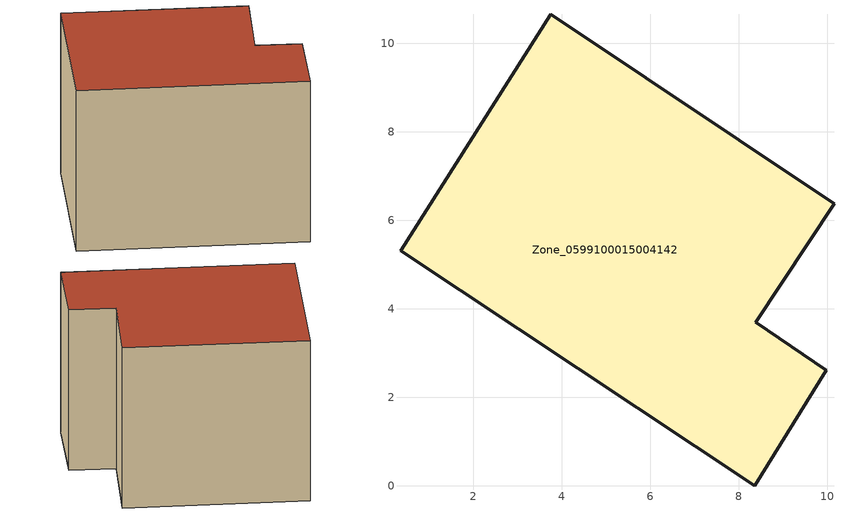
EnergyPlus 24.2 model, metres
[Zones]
Zone_0599100015004142
 floor ground (C_G): 8.38,3.7 9.97,2.6 8.36,0 0.35,5.31 3.75,10.65 10.15,6.38 z0.84
 wall outside (C_F): 0.35,5.31 8.36,0 9.97,2.6 8.38,3.7 10.15,6.38 3.75,10.65 0.35,5.31 z0.84:8.42
 roof outside (C_R): 3.75,10.65 0.35,5.31 8.36,0 9.97,2.6 8.38,3.7 10.15,6.38 z8.42
[BUILDING]
Pand.0599100015004142: North Axis=0; Terrain=City; Loads Convergence Tolerance Value=0.04; Temperature Convergence Tolerance Value=0.4; Solar Distribution=FullExterior; Maximum Number of Warmup Days=25; Minimum Number of Warmup Days=1
[Site:Location]
Rotterdam.The.Hague.AP_ZH_NLD Design_Conditions: Latitude=51.96; Longitude=4.45; Time Zone=1; Elevation=-4.5
[SITE:GROUNDTEMPERATURE:BUILDINGSURFACE]
18, 18, 18, 18, 18, 18, 18, 18, 18, 18, 18, 18
[MATERIAL] Thermal Absorptance=0.9; Solar Absorptance=0.7; Visible Absorptance=0.7
Name | Roughness | Thickness | Conductivity | Density | Specific Heat
G.TC.1965-1974 | MediumSmooth | 0.15 | 0.882353 | 540 | 1210
F.TC.1965-1974 | Rough | 0.3 | 0.697674 | 1920 | 840
R.TC.1965-1974 | MediumRough | 0.2 | 0.232558 | 1500 | 1000
[CONSTRUCTION]
C_G: G.TC.1965-1974
C_F: F.TC.1965-1974
C_R: R.TC.1965-1974
[ZONE]
Zone_0599100015004142: Type=1; Multiplier=1; Ceiling Height=Autocalculate; Volume=Autocalculate; Floor Area=autocalculate; Part of Total Floor Area=Yes
[ZONEINFILTRATION:DESIGNFLOWRATE]
Infil_Zone_0599100015004142: Zone or ZoneList or Space or SpaceList=Zone_0599100015004142; Schedule=AlwaysOn; Design Flow Rate Calculation Method=Flow/Area; Flow Rate per Floor Area=0.003; Constant Term Coefficient=1; Temperature Term Coefficient=0; Velocity Term Coefficient=0; Velocity Squared Term Coefficient=0
[HVACTEMPLATE:ZONE:IDEALLOADSAIRSYSTEM]
Zone_0599100015004142: Maximum Heating Supply Air Temperature=50; Minimum Cooling Supply Air Temperature=13; Maximum Heating Supply Air Humidity Ratio=0.0156; Minimum Cooling Supply Air Humidity Ratio=0.0077; Heating Limit=NoLimit; Cooling Limit=NoLimit; Dehumidification Control Type=ConstantSensibleHeatRatio; Cooling Sensible Heat Ratio=0.7; Dehumidification Setpoint=60; Humidification Control Type=None; Humidification Setpoint=30; Outdoor Air Method=None; Outdoor Air Flow Rate per Person=0.00944; Outdoor Air Flow Rate per Zone Floor Area=0; Outdoor Air Flow Rate per Zone=0; Demand Controlled Ventilation Type=None; Outdoor Air Economizer Type=NoEconomizer; Heat Recovery Type=None; Sensible Heat Recovery Effectiveness=0.7; Latent Heat Recovery Effectiveness=0.65
[ZONECONTROL:THERMOSTAT]
ThermostatControl_Zone_0599100015004142: Zone or ZoneList=Zone_0599100015004142; Control Type Schedule=DualSetpointControlType; Control 1=Thermostat_Zone_0599100015004142; Temperature Difference Between Cutout And Setpoint=0
[THERMOSTATSETPOINT:DUALSETPOINT]
Thermostat_Zone_0599100015004142: Heating Setpoint Temperature Schedule=HeatingSetpoint_Zone_0599100015004142; Cooling Setpoint Temperature Schedule=CoolingSetpoint_Zone_0599100015004142
[SCHEDULE:COMPACT]
HeatingSetpoint_Zone_0599100015004142: Through: 12/31, For: AllDays, Until: 24:00, 21
CoolingSetpoint_Zone_0599100015004142: Through: 12/31, For: AllDays, Until: 24:00, 24
DualSetpointControlType: Through: 12/31, For: AllDays, Until: 24:00, 4
AlwaysOn: Through: 12/31, For: AllDays, Until: 24:00, 1
